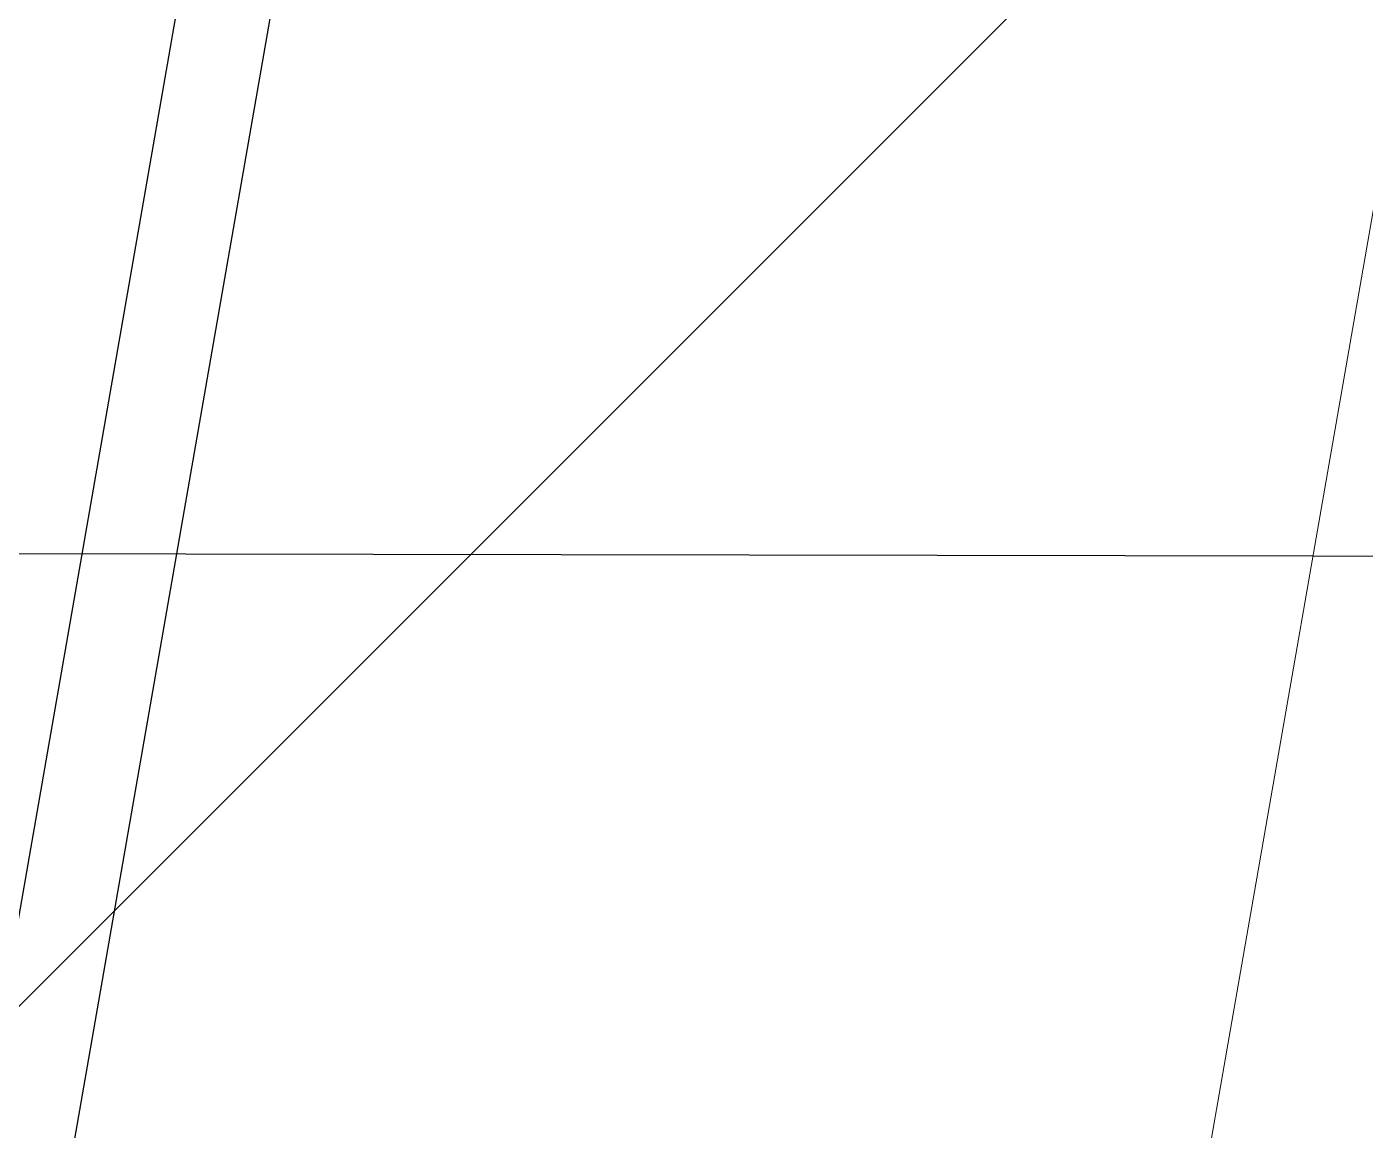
# Model space of a CAD drawing. Header units: metres. Extents: x -354 to -91, y 3 to 562.
# Drawn here: x -263.0113 to -262.6527, y 510.544 to 510.8397 of the extents above; entities that cross this region are included whole.
import ezdxf

# ---------------------------------------------------------------- set-up
doc = ezdxf.new("R2010")
doc.units = ezdxf.units.M
doc.layers.add('A-DETL', color=7, linetype='Continuous', lineweight=13)
doc.layers.add('A-DETL-GENF', color=7, linetype='Continuous', lineweight=9)
pattern_1 = [(45, (-500.2926, -694.024), (-0.42426407, 0.42426407), [])]

# ---------------------------------------------------------------- blocks, each defined once
blk = doc.blocks.new('T2DPAA-T2D-C3S-RW-M2D-100010_dwg-40802999-DRG-2873034 - CONSTRUCTION SEQUENCE STAGE A8')
at = {"color": 254, "lineweight": 25, "true_color": 0xe3e3e3}
for p, q in [((17.79568, -601.56524), (17.93936, -602.10979)), ((16.31772, -601.92543), (19.60736, -601.63761))]:
    blk.add_line(p, q, dxfattribs=at)
at = {"color": 254, "lineweight": 25, "true_color": 0xe3e3e3, "flags": 128}
blk.add_lwpolyline([(16.32422, -601.94995), (19.60954, -601.66252), (24.59052, -601.22673), (29.57149, -600.79094), (34.55246, -600.35515), (39.53343, -599.91936), (44.51441, -599.48357), (44.77113, -599.46111), (48.69839, -599.11751), (49.49538, -599.04778)], dxfattribs=at)
at = {"color": 9, "lineweight": 25, "true_color": 0xc4c4c4, "flags": 128}
blk.add_lwpolyline([(17.93936, -602.10979), (18.14389, -602.8849), (18.39594, -603.84017), (19.03377, -606.25744), (19.41953, -607.71944), (19.67159, -608.67471), (20.30941, -611.09198), (20.69517, -612.55397), (20.94723, -613.50924), (21.58505, -615.92651), (21.97081, -617.38851), (22.22287, -618.34378), (22.78768, -620.48433)], dxfattribs=at)
blk = doc.blocks.new('T2DPAA-T2D-PWC-RW-M2D-100010_RoadDesign_rvt-1-DRG-2873034 - CONSTRUCTION SEQUENCE STAGE A8')
at = {"color": 254, "lineweight": 25, "true_color": 0xd0d0d0, "rotation": 75.11694444444437}
blk.add_blockref('T2DPAA-T2D-C3S-RW-M2D-100010_dwg-40802999-DRG-2873034 - CONSTRUCTION SEQUENCE STAGE A8', (-1722.33704, 648.01046), dxfattribs=at)

msp = doc.modelspace()

# ---------------------------------------------------------------- hatches: boundary and pattern name
at = {"layer": 'A-DETL-GENF'}
h = msp.add_hatch(dxfattribs=at)
h.set_pattern_fill('FP_5', color=256, style=0, pattern_type=2)
h.set_pattern_definition(pattern_1)
h.paths.add_polyline_path([(-267.65013, 509.37381), (-267.52988, 509.40379), (-267.3989, 509.44612), (-267.26805, 509.49869), (-267.14737, 509.55681), (-267.05629, 509.60705), (-263.42131, 509.60026), (-261.48977, 520.68695), (-265.80442, 520.68599), (-266.42004, 517.1449), (-266.43042, 517.05395), (-266.43797, 516.95736), (-266.44147, 516.86513), (-266.44146, 516.75367), (-266.43793, 516.66433), (-266.42807, 516.54165), (-266.4119, 516.41697), (-266.3956, 516.3228), (-266.36929, 516.20187), (-266.34628, 516.11414), (-266.3176, 516.01927), (-266.28647, 515.92884), (-266.25177, 515.83914), (-266.21859, 515.76165), (-266.17177, 515.66255), (-266.10874, 515.52971), (-266.08257, 515.46434), (-266.05428, 515.37962), (-266.03273, 515.29817), (-266.01938, 515.23596), (-266.00316, 515.12827), (-265.99584, 515.0391), (-265.99422, 514.94909), (-265.99858, 514.857), (-266.01172, 514.74409), (-266.02982, 514.63528), (-266.66153, 511.02254), (-266.68428, 510.93194), (-266.7349, 510.78885), (-266.79112, 510.66762), (-266.85872, 510.55141), (-266.93537, 510.44367), (-267.02293, 510.34195), (-267.11924, 510.24899), (-267.22462, 510.16469), (-267.33674, 510.09091), (-267.45187, 510.02928), (-267.57645, 509.97678), (-267.70503, 509.9362), (-267.83363, 509.90818), (-267.96003, 509.89212), (-268.09717, 509.88765), (-268.2121, 509.89306), (-266.33155, 520.68695), (-266.763, 520.68695), (-268.73368, 509.37573), (-267.65094, 509.37381)])
h.paths.add_polyline_path([(-246.92907, 509.56948), (-246.9093, 520.68695), (-260.92641, 520.68695), (-262.85813, 509.59921), (-246.96336, 509.56954)])
h.paths.add_polyline_path([(-268.21351, 509.88676), (-268.21351, 509.88676), (-268.2135, 509.88676)])
h.paths.add_polyline_path([(-265.54872, 514.91342), (-265.54873, 514.91343), (-265.53799, 514.91343)])
h.paths.add_polyline_path([(-266.40006, 517.26902), (-266.40006, 517.26903), (-266.39645, 517.2897)])
h.paths.add_polyline_path([(-266.39587, 517.29308), (-266.39587, 517.29307), (-266.39502, 517.29797)])
h.paths.add_polyline_path([(-266.38954, 517.32957), (-266.38955, 517.32957), (-266.38763, 517.34054)])
h.paths.add_polyline_path([(-266.30408, 517.82015), (-266.30409, 517.82015), (-266.30163, 517.83423)])
h.paths.add_polyline_path([(-266.29114, 517.89429), (-266.29114, 517.89429), (-266.28869, 517.90837)])
h.paths.add_polyline_path([(-266.28683, 517.919), (-266.28683, 517.919), (-266.28438, 517.93308)])
h.paths.add_polyline_path([(-266.28252, 517.94372), (-266.28252, 517.94372), (-266.28007, 517.95779)])
h.paths.add_polyline_path([(-266.26959, 518.01785), (-266.26959, 518.01785), (-266.26714, 518.03192)])
h.paths.add_polyline_path([(-266.24368, 518.16613), (-266.24368, 518.16613), (-266.24123, 518.18019)])
h.paths.add_polyline_path([(-266.23509, 518.21555), (-266.23509, 518.21555), (-266.23264, 518.22961)])
h.paths.add_polyline_path([(-266.22647, 518.26497), (-266.22648, 518.26497), (-266.22402, 518.27903)])
h.paths.add_polyline_path([(-266.22646, 518.26497), (-266.22647, 518.26497), (-266.22401, 518.27903)])
h.paths.add_polyline_path([(-266.21785, 518.31439), (-266.21785, 518.31439), (-266.2154, 518.32845)])
h.paths.add_polyline_path([(-266.21784, 518.31439), (-266.21784, 518.31439), (-266.21539, 518.32845)])
h.paths.add_polyline_path([(-266.21785, 518.31439), (-266.21786, 518.31439), (-266.21541, 518.32845)])
h.paths.add_polyline_path([(-266.21355, 518.3391), (-266.21355, 518.3391), (-266.2111, 518.35316)])
h.paths.add_polyline_path([(-266.20923, 518.3638), (-266.20924, 518.3638), (-266.20679, 518.37787)])
h.paths.add_polyline_path([(-266.19631, 518.43793), (-266.19631, 518.43793), (-266.19386, 518.45199)])
h.paths.add_polyline_path([(-266.1963, 518.43793), (-266.19631, 518.43793), (-266.19386, 518.45199)])
h.paths.add_polyline_path([(-266.1891, 518.47941), (-266.18909, 518.47942), (-266.1891, 518.47942)])
h.paths.add_polyline_path([(-266.1877, 518.48734), (-266.18771, 518.48734), (-266.18526, 518.5014)])
h.paths.add_polyline_path([(-266.18338, 518.51205), (-266.18339, 518.51205), (-266.18094, 518.52611)])
h.paths.add_polyline_path([(-266.18339, 518.51205), (-266.18339, 518.51205), (-266.18094, 518.52611)])
h.paths.add_polyline_path([(-266.18339, 518.51205), (-266.1834, 518.51205), (-266.18095, 518.52611)])
h.paths.add_polyline_path([(-266.17907, 518.53675), (-266.17908, 518.53675), (-266.17663, 518.55082)])
h.paths.add_polyline_path([(-266.17908, 518.53675), (-266.17908, 518.53675), (-266.17663, 518.55082)])
h.paths.add_polyline_path([(-266.17908, 518.53675), (-266.17909, 518.53675), (-266.17664, 518.55082)])
h.paths.add_polyline_path([(-266.17909, 518.53675), (-266.17909, 518.53675), (-266.17664, 518.55082)])
h.paths.add_polyline_path([(-266.16416, 518.62228), (-266.16417, 518.62228), (-266.16371, 518.62493)])
h.paths.add_polyline_path([(-266.16185, 518.63558), (-266.16186, 518.63558), (-266.1594, 518.64964)])
h.paths.add_polyline_path([(-266.05557, 519.24523), (-266.05557, 519.24524), (-266.05557, 519.24524)])
h.paths.add_polyline_path([(-266.05127, 519.26993), (-266.05126, 519.26994), (-266.05127, 519.26994)])
h = msp.add_hatch(dxfattribs=at)
h.set_pattern_fill('FP_5', color=256, style=0, pattern_type=2)
h.set_pattern_definition(pattern_1)
h.paths.add_polyline_path([(-262.85813, 509.59921), (-260.92641, 520.68695), (-261.48977, 520.68695), (-263.42131, 509.60026), (-263.04316, 509.59956)])

# ---------------------------------------------------------------- linework, layer by layer
at = {"layer": 'A-DETL', "color": 252, "lineweight": 15, "true_color": 0x888888}
msp.add_line((-263.19639, 507.65766), (-256.50941, 546.03983), dxfattribs=at)

# ---------------------------------------------------------------- block references
at = {"lineweight": 5}
msp.add_blockref('T2DPAA-T2D-PWC-RW-M2D-100010_RoadDesign_rvt-1-DRG-2873034 - CONSTRUCTION SEQUENCE STAGE A8', (873.15239, 0), dxfattribs=at)

doc.saveas('drawing.dxf')
